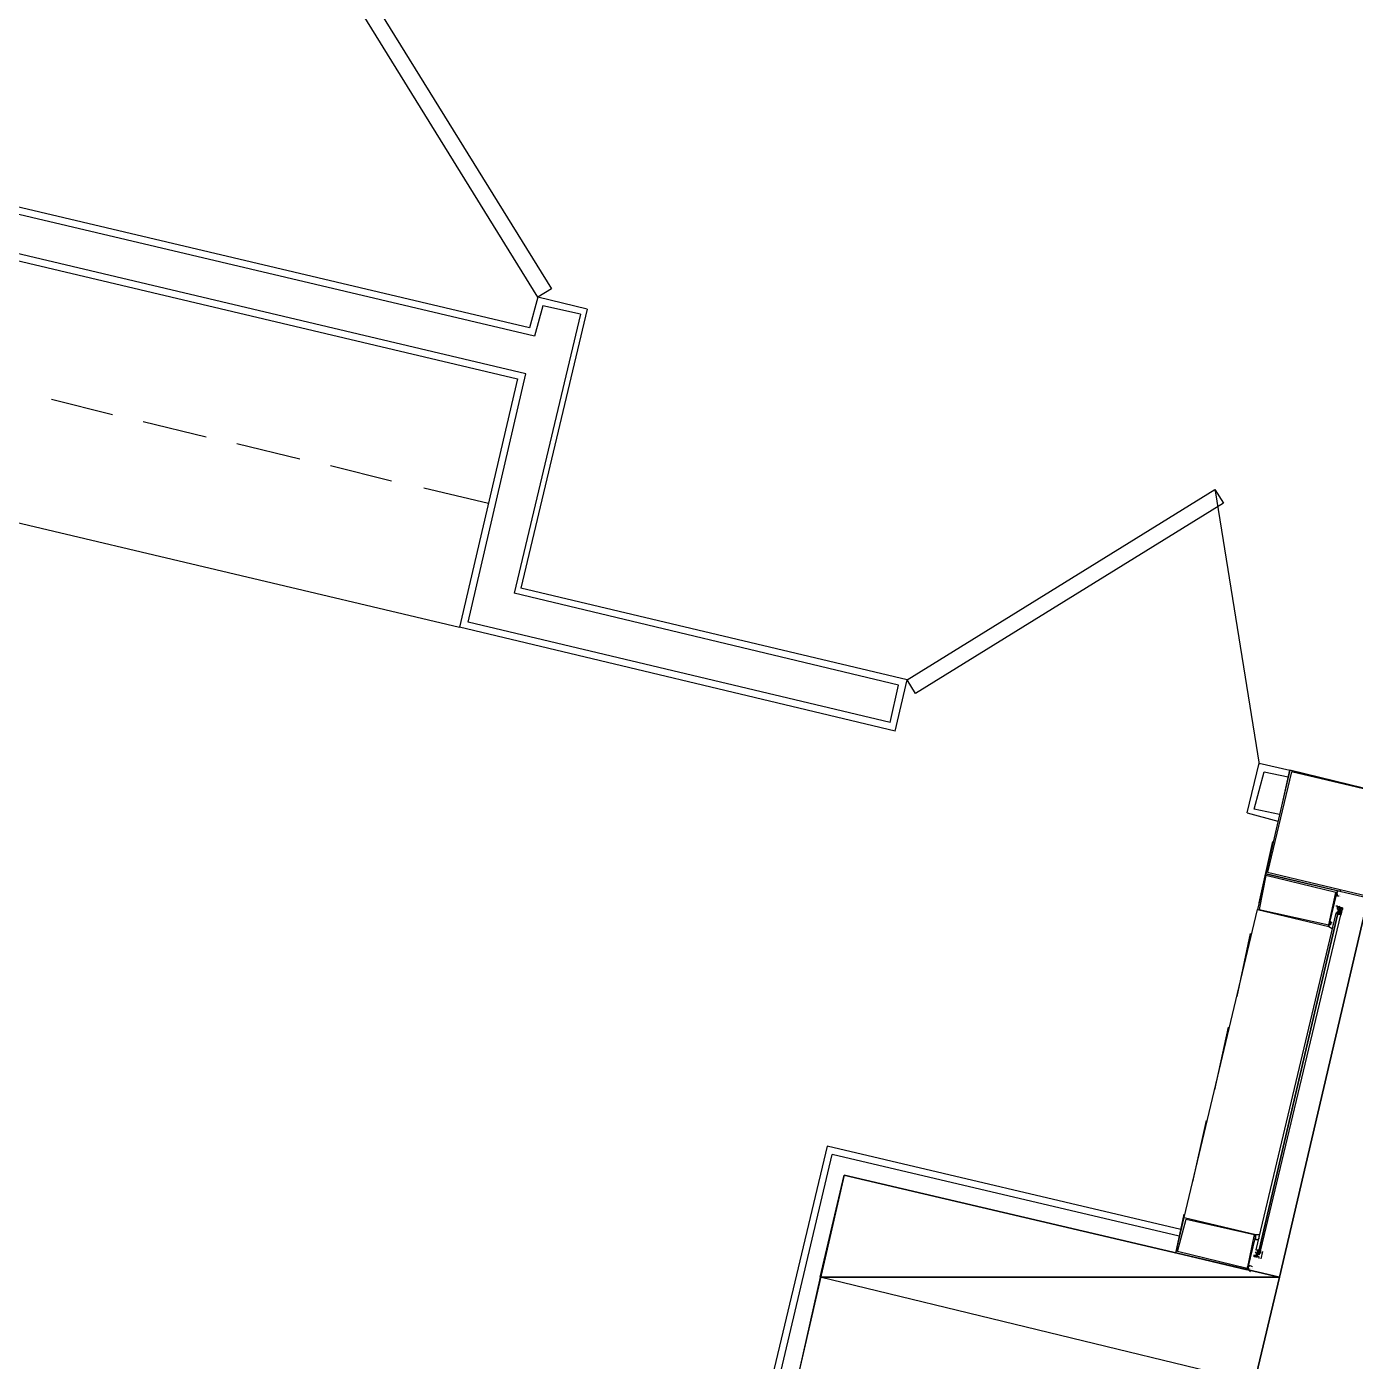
# Model space of a CAD drawing. Header units: feet. Extents: x -84 to 198, y -22 to 181.
# Drawn here: x 114.97 to 125.38, y 91.3 to 101.76 of the extents above; entities that cross this region are included whole.
import ezdxf

# ---------------------------------------------------------------- set-up
doc = ezdxf.new("R2010")
doc.units = ezdxf.units.FT
doc.layers.add('A-LINEA', color=7, linetype='CONTINUOUS')
doc.layers.add('A-MURO-CONCRETO', color=8, linetype='CONTINUOUS')

msp = doc.modelspace()

# ---------------------------------------------------------------- linework, layer by layer
at = {"layer": 'A-LINEA'}
for p, q in [((118.88, 99.0444), (99.2667, 103.6844)), ((99.3067, 103.6178), (118.8133, 99.0044)), ((98.84, 101.6711), (118.36, 97.0578)), ((118.9067, 99.4044), (109.92, 101.5244)), ((118.9733, 99.6444), (118.9067, 99.4044)), ((119.36, 99.5511), (118.9733, 99.6444)), ((119.3067, 99.5111), (118.7867, 97.3244)), ((119.36, 99.5511), (118.84, 97.3644)), ((118.8133, 99.0044), (118.36, 97.0578)), ((118.4267, 97.0978), (118.88, 99.0444)), ((115.16, 98.8444), (115.64, 98.7244)), ((115.88, 98.6711), (116.3733, 98.5511)), ((116.6133, 98.4978), (117.1067, 98.3778)), ((117.3467, 98.3244), (117.8267, 98.2044)), ((118.08, 98.1511), (118.5867, 98.0311)), ((124.6306, 95.9855), (124.2842, 98.1262)), ((121.8, 96.6044), (118.7867, 97.3244)), ((121.8667, 96.6444), (118.84, 97.3644)), ((121.7333, 96.3111), (118.4267, 97.0978)), ((121.7733, 96.2444), (118.36, 97.0578)), ((121.7333, 96.3111), (121.8, 96.6044)), ((121.7733, 96.2444), (121.8667, 96.6444)), ((124.5333, 95.6044), (124.6267, 95.9911)), ((124.5867, 95.6311), (124.6667, 95.9244)), ((124.6267, 95.9911), (124.8667, 95.9378)), ((124.6667, 95.9244), (124.8533, 95.8844)), ((124.8, 95.6311), (124.8667, 95.9378)), ((125.2267, 95.8444), (124.8667, 95.9378)), ((124.5333, 95.6044), (124.7733, 95.5378)), ((124.7867, 95.5911), (124.5867, 95.6311)), ((124.6267, 94.8978), (124.7333, 95.3778)), ((124.7867, 91.9644), (125.48, 94.9378)), ((125.2533, 94.9644), (125.2533, 94.9644)), ((125.2667, 94.9644), (125.2667, 94.9644)), ((125.2667, 94.9511), (125.2667, 94.9511)), ((124.04, 92.4311), (124.6133, 94.8444)), ((125.2267, 94.8178), (125.2267, 94.8178)), ((125.2267, 94.8178), (125.2267, 94.8178)), ((125.2267, 94.8178), (125.2267, 94.8178)), ((125.2267, 94.8178), (125.2267, 94.8178)), ((125.2267, 94.8178), (125.2267, 94.8178)), ((125.2267, 94.8178), (125.2267, 94.8178)), ((125.2267, 94.8178), (125.2267, 94.8178)), ((125.24, 94.8178), (125.2267, 94.8178)), ((125.24, 94.8578), (125.24, 94.8711)), ((125.24, 94.8711), (125.24, 94.8711)), ((125.24, 94.8711), (125.24, 94.8711)), ((125.24, 94.8711), (125.24, 94.8711)), ((125.24, 94.8711), (125.24, 94.8578)), ((125.24, 94.8578), (125.24, 94.8578)), ((125.2533, 94.8578), (125.24, 94.8578)), ((125.2533, 94.8578), (125.24, 94.8578)), ((125.24, 94.8578), (125.24, 94.8578)), ((125.24, 94.8311), (125.24, 94.8311)), ((125.24, 94.8311), (125.24, 94.8311)), ((125.24, 94.8311), (125.24, 94.8311)), ((125.24, 94.8311), (125.24, 94.8311)), ((125.24, 94.8311), (125.24, 94.8311)), ((125.24, 94.8178), (125.24, 94.8311)), ((125.24, 94.8311), (125.24, 94.8311)), ((125.2533, 94.8311), (125.24, 94.8311)), ((125.24, 94.8311), (125.24, 94.8311)), ((125.24, 94.8311), (125.24, 94.8311)), ((125.2533, 94.8311), (125.24, 94.8311)), ((125.24, 94.8311), (125.24, 94.8311)), ((125.24, 94.8311), (125.24, 94.8311)), ((125.24, 94.8311), (125.2533, 94.8178)), ((125.24, 94.8178), (125.24, 94.8178)), ((125.24, 94.8178), (125.24, 94.8178)), ((125.24, 94.8178), (125.24, 94.8178)), ((125.24, 94.8178), (125.24, 94.8178)), ((125.24, 94.8178), (125.24, 94.8178)), ((125.24, 94.8178), (125.24, 94.8178)), ((125.24, 94.8178), (125.24, 94.8178)), ((125.24, 94.8178), (125.24, 94.8044)), ((125.24, 94.8178), (125.24, 94.8178)), ((125.24, 94.8178), (125.24, 94.8178)), ((125.24, 94.8178), (125.24, 94.8178)), ((125.24, 94.8178), (125.24, 94.8178)), ((125.24, 94.8178), (125.24, 94.8178)), ((125.24, 94.8178), (125.24, 94.8178)), ((125.24, 94.8178), (125.24, 94.8178)), ((125.24, 94.8178), (125.24, 94.8178)), ((125.24, 94.8178), (125.24, 94.8178)), ((125.24, 94.8178), (125.24, 94.8178)), ((125.2533, 94.8711), (125.2533, 94.8711)), ((125.2533, 94.8711), (125.2533, 94.8711)), ((125.2533, 94.8578), (125.2533, 94.8711)), ((125.2533, 94.8578), (125.2533, 94.8711)), ((125.2533, 94.8711), (125.2533, 94.8711)), ((125.2533, 94.8711), (125.2533, 94.8578)), ((125.2533, 94.8711), (125.2533, 94.8711)), ((125.2533, 94.8444), (125.2533, 94.8578)), ((125.2533, 94.8578), (125.2533, 94.8578)), ((125.2533, 94.8578), (125.2533, 94.8578)), ((125.2533, 94.8578), (125.2533, 94.8578)), ((125.2533, 94.8578), (125.2533, 94.8578)), ((125.2533, 94.8578), (125.2533, 94.8578)), ((125.2533, 94.8578), (125.2533, 94.8578)), ((125.2533, 94.8578), (125.2533, 94.8578)), ((125.2533, 94.8578), (125.2533, 94.8578)), ((125.2533, 94.8578), (125.2533, 94.8578)), ((125.2533, 94.8578), (125.2533, 94.8578)), ((125.2533, 94.8578), (125.2533, 94.8578)), ((125.2533, 94.8578), (125.2533, 94.8578)), ((125.2533, 94.8578), (125.2533, 94.8578)), ((125.2533, 94.8578), (125.2533, 94.8578)), ((125.2533, 94.8578), (125.2533, 94.8578)), ((125.2533, 94.8578), (125.2533, 94.8578)), ((125.2533, 94.8578), (125.2667, 94.8578)), ((125.2533, 94.8578), (125.2667, 94.8578)), ((125.2533, 94.8444), (125.2533, 94.8444)), ((125.2533, 94.8444), (125.2533, 94.8444)), ((125.2533, 94.8444), (125.2533, 94.8444)), ((125.2533, 94.8444), (125.2533, 94.8444)), ((125.2533, 94.8444), (125.2533, 94.8444)), ((125.2533, 94.8444), (125.2533, 94.8444)), ((125.2533, 94.8444), (125.2533, 94.8444)), ((125.2533, 94.8444), (125.2533, 94.8444)), ((125.2533, 94.8444), (125.2533, 94.8444)), ((125.2533, 94.8444), (125.2533, 94.8444)), ((125.2533, 94.8444), (125.2533, 94.8444)), ((125.2533, 94.8444), (125.2533, 94.8444)), ((125.2533, 94.8444), (125.2533, 94.8444)), ((125.2533, 94.8444), (125.2533, 94.8444)), ((125.2667, 94.8444), (125.2533, 94.8444)), ((125.2533, 94.8444), (125.2533, 94.8444)), ((125.2533, 94.8444), (125.2533, 94.8444)), ((125.2533, 94.8444), (125.2533, 94.8444)), ((125.2533, 94.8444), (125.2533, 94.8444)), ((125.2533, 94.8444), (125.2533, 94.8444)), ((125.2533, 94.8444), (125.2533, 94.8444)), ((125.2533, 94.8444), (125.2533, 94.8444)), ((125.2533, 94.8444), (125.2533, 94.8444)), ((125.2533, 94.8444), (125.2533, 94.8444)), ((125.2533, 94.8311), (125.2533, 94.8311)), ((125.2533, 94.8311), (125.2533, 94.8311)), ((125.2533, 94.8311), (125.2533, 94.8311)), ((125.2533, 94.8311), (125.2533, 94.8311)), ((125.2533, 94.8311), (125.2533, 94.8311)), ((125.2533, 94.8311), (125.2533, 94.8311)), ((125.2533, 94.8311), (125.2533, 94.8311)), ((125.2533, 94.8311), (125.2533, 94.8311)), ((125.2667, 94.8311), (125.2533, 94.8311)), ((125.2533, 94.8311), (125.2533, 94.8311)), ((125.2533, 94.8311), (125.2533, 94.8311)), ((125.2533, 94.8311), (125.2533, 94.8311)), ((125.2533, 94.8311), (125.2533, 94.8311)), ((125.2533, 94.8311), (125.2533, 94.8311)), ((125.2533, 94.8311), (125.2533, 94.8311)), ((125.2533, 94.8311), (125.2533, 94.8311)), ((125.2533, 94.8311), (125.2533, 94.8311)), ((125.2533, 94.8311), (125.2533, 94.8178)), ((125.2533, 94.8311), (125.2533, 94.8311)), ((125.2533, 94.8311), (125.2533, 94.8178)), ((125.2533, 94.8311), (125.2533, 94.8311)), ((125.2533, 94.8311), (125.2667, 94.8311)), ((125.2533, 94.8311), (125.2667, 94.8311)), ((125.2533, 94.8311), (125.2533, 94.8311)), ((125.2533, 94.8311), (125.2533, 94.8311)), ((125.2533, 94.8311), (125.2533, 94.8311)), ((125.2533, 94.8311), (125.2533, 94.8311)), ((125.2533, 94.8311), (125.2533, 94.8311)), ((125.2533, 94.8311), (125.2533, 94.8311)), ((125.2533, 94.8311), (125.2533, 94.8311)), ((125.2533, 94.8311), (125.2533, 94.8311)), ((125.2533, 94.8311), (125.2533, 94.8311)), ((125.2533, 94.8311), (125.2533, 94.8311)), ((125.2533, 94.8311), (125.2533, 94.8311)), ((125.2533, 94.8044), (125.2533, 94.8178)), ((125.2533, 94.8178), (125.2533, 94.8178)), ((125.2533, 94.8178), (125.2533, 94.8178)), ((125.2667, 94.8178), (125.2533, 94.8178)), ((125.2533, 94.8178), (125.2533, 94.8178)), ((125.2533, 94.8178), (125.2533, 94.8178)), ((125.2533, 94.8178), (125.2533, 94.8178)), ((125.2667, 94.8044), (125.2533, 94.8178)), ((125.2533, 94.8178), (125.2533, 94.8178)), ((125.2533, 94.8178), (125.2533, 94.8178)), ((125.2533, 94.8178), (125.2533, 94.8178)), ((125.2533, 94.8178), (125.2533, 94.8178)), ((125.2533, 94.8178), (125.2533, 94.8178)), ((125.2533, 94.8178), (125.2533, 94.8178)), ((125.2533, 94.8178), (125.2533, 94.8178)), ((125.2533, 94.8178), (125.2533, 94.8178)), ((125.2533, 94.8178), (125.2533, 94.8178)), ((125.2667, 94.8178), (125.2533, 94.8178)), ((125.2533, 94.8178), (125.2533, 94.8178)), ((125.2533, 94.8178), (125.2533, 94.8178)), ((125.2667, 94.8178), (125.2533, 94.8178)), ((125.2667, 94.8178), (125.2533, 94.8178)), ((125.2533, 94.8178), (125.2533, 94.8178)), ((125.2533, 94.8178), (125.2533, 94.8178)), ((125.2533, 94.8178), (125.2533, 94.8178)), ((125.2533, 94.8178), (125.2533, 94.8178)), ((125.2533, 94.8178), (125.2533, 94.8178)), ((125.2533, 94.8178), (125.2533, 94.8044)), ((125.2533, 94.8178), (125.2533, 94.8178)), ((125.2533, 94.8178), (125.2533, 94.8178)), ((125.2533, 94.8044), (125.2533, 94.8044)), ((125.2667, 94.8578), (125.2667, 94.8578)), ((125.2667, 94.8578), (125.2667, 94.8578)), ((125.2667, 94.8578), (125.2667, 94.8578)), ((125.2667, 94.8578), (125.2667, 94.8578)), ((125.2667, 94.8578), (125.2667, 94.8578)), ((125.2667, 94.8578), (125.2667, 94.8578)), ((125.2667, 94.8578), (125.2667, 94.8578)), ((125.2667, 94.8578), (125.2667, 94.8578)), ((125.2667, 94.8578), (125.2667, 94.8578)), ((125.2667, 94.8578), (125.2667, 94.8578)), ((125.2667, 94.8578), (125.2667, 94.8578)), ((125.2667, 94.8578), (125.2667, 94.8578)), ((125.2667, 94.8578), (125.2667, 94.8578)), ((125.2667, 94.8578), (125.2667, 94.8578)), ((125.2667, 94.8578), (125.2667, 94.8578)), ((125.2667, 94.8578), (125.2667, 94.8578)), ((125.2667, 94.8578), (125.2667, 94.8578)), ((125.2667, 94.8578), (125.2667, 94.8578)), ((125.2667, 94.8578), (125.2667, 94.8578)), ((125.2667, 94.8578), (125.2667, 94.8578)), ((125.28, 94.8578), (125.2667, 94.8444)), ((125.2667, 94.8578), (125.2667, 94.8578)), ((125.2667, 94.8578), (125.2667, 94.8578)), ((125.2667, 94.8578), (125.2667, 94.8578)), ((125.2667, 94.8578), (125.2667, 94.8578)), ((125.2667, 94.8444), (125.2667, 94.8444)), ((125.2667, 94.8311), (125.2667, 94.8444)), ((125.2667, 94.8444), (125.2667, 94.8444)), ((125.2667, 94.8444), (125.2667, 94.8444)), ((125.2667, 94.8444), (125.2667, 94.8444)), ((125.2667, 94.8444), (125.2667, 94.8444)), ((125.2667, 94.8444), (125.2667, 94.8444)), ((125.2667, 94.8444), (125.2667, 94.8444)), ((125.2667, 94.8444), (125.2667, 94.8444)), ((125.2667, 94.8444), (125.2667, 94.8444)), ((125.2667, 94.8444), (125.2667, 94.8444)), ((125.2667, 94.8444), (125.2667, 94.8444)), ((125.2667, 94.8444), (125.2667, 94.8444)), ((125.2667, 94.8444), (125.2667, 94.8444)), ((125.2667, 94.8444), (125.2667, 94.8444)), ((125.2667, 94.8444), (125.2667, 94.8444)), ((125.2667, 94.8444), (125.2667, 94.8444)), ((125.2667, 94.8444), (125.2667, 94.8444)), ((125.2667, 94.8444), (125.2667, 94.8444)), ((125.2667, 94.8444), (125.2667, 94.8444)), ((125.2667, 94.8444), (125.2667, 94.8444)), ((125.2667, 94.8444), (125.2667, 94.8444)), ((125.2667, 94.8444), (125.2667, 94.8444)), ((125.2667, 94.8444), (125.2667, 94.8444)), ((125.2667, 94.8311), (125.2667, 94.8311)), ((125.2667, 94.8311), (125.2667, 94.8311)), ((125.2667, 94.8311), (125.2667, 94.8311)), ((125.2667, 94.8311), (125.2667, 94.8311)), ((125.2667, 94.8311), (125.2667, 94.8311)), ((125.2667, 94.8311), (125.2667, 94.8311)), ((125.2667, 94.8311), (125.2667, 94.8178)), ((125.2667, 94.8311), (125.2667, 94.8311)), ((125.2667, 94.8311), (125.2667, 94.8311)), ((125.2667, 94.8311), (125.2667, 94.8311)), ((125.2667, 94.8178), (125.2667, 94.8311)), ((125.2667, 94.8311), (125.2667, 94.8311)), ((125.2667, 94.8311), (125.2667, 94.8311)), ((125.2667, 94.8311), (125.2667, 94.8311)), ((125.2667, 94.8311), (125.2667, 94.8311)), ((125.2667, 94.8311), (125.2667, 94.8311)), ((125.2667, 94.8311), (125.2667, 94.8311)), ((125.2667, 94.8311), (125.2667, 94.8311)), ((125.2667, 94.8311), (125.2667, 94.8311)), ((125.2667, 94.8311), (125.2667, 94.8311)), ((125.2667, 94.8311), (125.2667, 94.8311)), ((125.2667, 94.8311), (125.2667, 94.8311)), ((125.2667, 94.8311), (125.2667, 94.8311)), ((125.2667, 94.8178), (125.2667, 94.8178)), ((125.2667, 94.8178), (125.2667, 94.8178)), ((125.2667, 94.8178), (125.2667, 94.8178)), ((125.2667, 94.8178), (125.2667, 94.8178)), ((125.2667, 94.8178), (125.2667, 94.8178)), ((125.2667, 94.8178), (125.2667, 94.8178)), ((125.2667, 94.8178), (125.2667, 94.8178)), ((125.2667, 94.8178), (125.2667, 94.8178)), ((125.2667, 94.8178), (125.2667, 94.8178)), ((125.2667, 94.8178), (125.2667, 94.8178)), ((125.2667, 94.8178), (125.2667, 94.8178)), ((125.2667, 94.8178), (125.2667, 94.8178)), ((125.2667, 94.8178), (125.2667, 94.8178)), ((125.2667, 94.8178), (125.2667, 94.8044)), ((125.2667, 94.8044), (125.2667, 94.8044)), ((125.2667, 94.8044), (125.2667, 94.8044)), ((125.2805, 94.8581), (125.2672, 94.8017)), ((125.28, 94.8578), (125.28, 94.8578)), ((125.28, 94.8578), (125.28, 94.8578)), ((125.28, 94.8578), (125.28, 94.8578)), ((125.28, 94.8578), (125.28, 94.8444)), ((125.28, 94.8578), (125.28, 94.8578)), ((125.28, 94.8578), (125.28, 94.8578)), ((125.28, 94.8578), (125.28, 94.8578)), ((125.2, 94.7244), (125.2, 94.7244)), ((125.2, 94.7244), (125.2, 94.7244)), ((124.4533, 94.1644), (124.56, 94.6578)), ((124.28, 93.4311), (124.3867, 93.9244)), ((124.1067, 92.7111), (124.2133, 93.1911)), ((121.24, 92.9911), (120.8, 91.1378)), ((124.0133, 92.3378), (121.24, 92.9911)), ((120.8667, 91.1778), (121.28, 92.9244)), ((124, 92.2844), (121.28, 92.9244)), ((123.9733, 92.1511), (124.04, 92.4578)), ((124.6, 92.1778), (124.6, 92.1778)), ((124.6, 92.1778), (124.6, 92.1778)), ((124.6, 92.1778), (124.6, 92.1778)), ((124.6, 92.1778), (124.6, 92.1778)), ((124.6, 92.1778), (124.6, 92.1778)), ((124.6, 92.1778), (124.6, 92.1778)), ((124.6133, 92.1778), (124.6133, 92.1778)), ((124.6133, 92.1778), (124.6133, 92.1778)), ((124.6133, 92.1778), (124.6133, 92.1778)), ((124.6133, 92.1778), (124.6133, 92.1778)), ((124.6133, 92.1778), (124.6133, 92.1778)), ((124.6133, 92.1778), (124.6133, 92.1778)), ((124.6133, 92.1778), (124.6133, 92.1778)), ((124.6133, 92.1778), (124.6133, 92.1778)), ((124.6133, 92.1778), (124.6133, 92.1778)), ((124.6133, 92.1778), (124.6133, 92.1778)), ((124.6133, 92.1778), (124.6133, 92.1778)), ((124.6133, 92.1778), (124.6133, 92.1778)), ((124.6133, 92.1778), (124.6133, 92.1778)), ((124.6133, 92.1778), (124.6133, 92.1778)), ((124.6133, 92.1778), (124.6133, 92.1778)), ((124.6133, 92.1778), (124.6133, 92.1644)), ((124.6133, 92.1644), (124.6133, 92.1644)), ((124.6133, 92.1644), (124.6133, 92.1644)), ((124.6133, 92.1644), (124.6133, 92.1644)), ((124.6133, 92.1644), (124.6133, 92.1644)), ((124.6133, 92.1644), (124.6133, 92.1644)), ((124.6133, 92.1644), (124.6133, 92.1644)), ((124.6133, 92.1644), (124.6133, 92.1644)), ((124.6133, 92.1644), (124.6133, 92.1644)), ((124.6133, 92.1644), (124.6133, 92.1644)), ((124.6133, 92.1644), (124.6133, 92.1644)), ((124.6133, 92.1644), (124.6133, 92.1644)), ((124.6133, 92.1644), (124.6133, 92.1644)), ((124.6267, 92.1644), (124.6133, 92.1644)), ((124.6133, 92.1511), (124.6133, 92.1644)), ((124.6133, 92.1644), (124.6133, 92.1644)), ((124.6133, 92.1644), (124.6133, 92.1644)), ((124.6267, 92.1644), (124.6133, 92.1644)), ((124.6267, 92.1644), (124.6133, 92.1511)), ((124.6133, 92.1644), (124.6133, 92.1644)), ((124.6133, 92.1644), (124.6133, 92.1644)), ((124.6133, 92.1644), (124.6133, 92.1644)), ((124.6133, 92.1644), (124.6133, 92.1644)), ((124.6133, 92.1644), (124.6133, 92.1644)), ((124.6133, 92.1644), (124.6133, 92.1511)), ((124.6133, 92.1644), (124.6267, 92.1644)), ((124.6133, 92.1644), (124.6133, 92.1644)), ((124.6133, 92.1644), (124.6133, 92.1644)), ((124.6133, 92.1644), (124.6133, 92.1644)), ((124.6133, 92.1644), (124.6133, 92.1644)), ((124.6133, 92.1511), (124.6133, 92.1644)), ((124.6267, 92.1778), (124.6267, 92.1778)), ((124.6267, 92.1778), (124.6267, 92.1778)), ((124.6267, 92.1778), (124.6267, 92.1778)), ((124.6267, 92.1778), (124.6267, 92.1778)), ((124.6267, 92.1778), (124.6267, 92.1778)), ((124.6267, 92.1778), (124.6267, 92.1778)), ((124.6267, 92.1778), (124.6267, 92.1644)), ((124.6267, 92.1778), (124.6267, 92.1778)), ((124.6267, 92.1778), (124.6267, 92.1778)), ((124.6267, 92.1778), (124.6267, 92.1644)), ((124.6267, 92.1778), (124.6267, 92.1778)), ((124.6267, 92.1778), (124.6267, 92.1778)), ((124.6267, 92.1778), (124.6267, 92.1778)), ((124.6267, 92.1644), (124.6267, 92.1644)), ((124.6267, 92.1644), (124.6267, 92.1644)), ((124.64, 92.1644), (124.6267, 92.1644)), ((124.64, 92.1644), (124.6267, 92.1644)), ((124.6267, 92.1511), (124.6267, 92.1644)), ((124.6267, 92.1644), (124.6267, 92.1644)), ((124.6267, 92.1644), (124.6267, 92.1644)), ((124.64, 92.1644), (124.6267, 92.1644)), ((124.6267, 92.1644), (124.6267, 92.1644)), ((124.6267, 92.1644), (124.6267, 92.1644)), ((124.6267, 92.1644), (124.6267, 92.1644)), ((124.6267, 92.1644), (124.6267, 92.1644)), ((124.6267, 92.1644), (124.6267, 92.1644)), ((124.6267, 92.1644), (124.6267, 92.1644)), ((124.6267, 92.1644), (124.6267, 92.1644)), ((124.6267, 92.1644), (124.6267, 92.1644)), ((124.6267, 92.1644), (124.6267, 92.1644)), ((124.6267, 92.1644), (124.6267, 92.1644)), ((124.6267, 92.1644), (124.6267, 92.1644)), ((124.6267, 92.1644), (124.6267, 92.1511)), ((124.64, 92.1644), (124.6267, 92.1644)), ((124.6267, 92.1644), (124.6267, 92.1644)), ((124.6267, 92.1644), (124.6267, 92.1644)), ((124.6267, 92.1644), (124.64, 92.1644)), ((124.6267, 92.1644), (124.6267, 92.1644)), ((124.6267, 92.1644), (124.64, 92.1644)), ((124.64, 92.1511), (124.64, 92.1644)), ((124.64, 92.1644), (124.64, 92.1644)), ((124.64, 92.1644), (124.64, 92.1644)), ((124.64, 92.1644), (124.64, 92.1644)), ((124.64, 92.1644), (124.64, 92.1644)), ((124.64, 92.1644), (124.64, 92.1644)), ((124.64, 92.1644), (124.64, 92.1644)), ((124.64, 92.1644), (124.64, 92.1644)), ((124.64, 92.1644), (124.64, 92.1644)), ((124.64, 92.1644), (124.64, 92.1644)), ((124.64, 92.1644), (124.64, 92.1644)), ((124.64, 92.1644), (124.64, 92.1644)), ((124.64, 92.1644), (124.64, 92.1644)), ((124.64, 92.1644), (124.64, 92.1644)), ((124.64, 92.1644), (124.64, 92.1644)), ((124.64, 92.1644), (124.64, 92.1644)), ((124.64, 92.1644), (124.64, 92.1644)), ((124.64, 92.1644), (124.64, 92.1644)), ((124.64, 92.1644), (124.64, 92.1644)), ((124.64, 92.1644), (124.64, 92.1644)), ((124.6539, 92.1648), (124.6405, 92.1084)), ((124.5867, 92.1378), (124.5867, 92.1244)), ((124.5867, 92.1378), (124.5867, 92.1378)), ((124.5867, 92.1378), (124.5867, 92.1378)), ((124.5867, 92.1244), (124.5867, 92.1244)), ((124.6, 92.1244), (124.6, 92.1378)), ((124.6, 92.1378), (124.6, 92.1378)), ((124.6, 92.1378), (124.6, 92.1378)), ((124.6, 92.1378), (124.6, 92.1378)), ((124.6, 92.1378), (124.6, 92.1378)), ((124.6, 92.1378), (124.6, 92.1378)), ((124.6, 92.1378), (124.6, 92.1378)), ((124.6133, 92.1378), (124.6, 92.1378)), ((124.6, 92.1244), (124.6, 92.1378)), ((124.6, 92.1378), (124.6, 92.1378)), ((124.6, 92.1244), (124.6, 92.1378)), ((124.6, 92.1378), (124.6, 92.1244)), ((124.6, 92.1378), (124.6, 92.1244)), ((124.6, 92.1378), (124.6, 92.1244)), ((124.6, 92.1378), (124.6, 92.1378)), ((124.6, 92.1378), (124.6, 92.1378)), ((124.6, 92.1378), (124.6133, 92.1378)), ((124.6, 92.1378), (124.6133, 92.1378)), ((124.6, 92.1244), (124.6133, 92.1244)), ((124.6, 92.1244), (124.6, 92.1244)), ((124.6, 92.1244), (124.6, 92.1244)), ((124.6, 92.1244), (124.6, 92.1244)), ((124.6, 92.1244), (124.6, 92.1244)), ((124.6, 92.1244), (124.6, 92.1244)), ((124.6, 92.1244), (124.6, 92.1244)), ((124.6, 92.1244), (124.6, 92.1244)), ((124.6133, 92.1378), (124.6133, 92.1511)), ((124.6133, 92.1511), (124.6133, 92.1511)), ((124.6133, 92.1511), (124.6133, 92.1511)), ((124.6133, 92.1511), (124.6133, 92.1511)), ((124.6133, 92.1511), (124.6133, 92.1511)), ((124.6267, 92.1511), (124.6133, 92.1511)), ((124.6133, 92.1511), (124.6133, 92.1511)), ((124.6133, 92.1511), (124.6133, 92.1511)), ((124.6133, 92.1511), (124.6133, 92.1511)), ((124.6133, 92.1511), (124.6133, 92.1511)), ((124.6133, 92.1511), (124.6133, 92.1511)), ((124.6133, 92.1511), (124.6133, 92.1511)), ((124.6133, 92.1511), (124.6267, 92.1511)), ((124.6133, 92.1511), (124.6133, 92.1511)), ((124.6133, 92.1511), (124.6267, 92.1511)), ((124.6133, 92.1378), (124.6133, 92.1378)), ((124.6267, 92.1378), (124.6133, 92.1378)), ((124.6133, 92.1378), (124.6133, 92.1378)), ((124.6133, 92.1244), (124.6133, 92.1378)), ((124.6133, 92.1378), (124.6133, 92.1378)), ((124.6133, 92.1378), (124.6133, 92.1378)), ((124.6267, 92.1378), (124.6133, 92.1378)), ((124.6133, 92.1378), (124.6133, 92.1378)), ((124.6133, 92.1378), (124.6133, 92.1378)), ((124.6133, 92.1378), (124.6133, 92.1378)), ((124.6133, 92.1378), (124.6133, 92.1378)), ((124.6133, 92.1378), (124.6133, 92.1378)), ((124.6133, 92.1378), (124.6133, 92.1378)), ((124.6133, 92.1378), (124.6133, 92.1378)), ((124.6133, 92.1378), (124.6133, 92.1378)), ((124.6133, 92.1378), (124.6133, 92.1378)), ((124.6133, 92.1378), (124.6133, 92.1378)), ((124.6133, 92.1378), (124.6133, 92.1378)), ((124.6133, 92.1378), (124.6133, 92.1378)), ((124.6133, 92.1378), (124.6133, 92.1378)), ((124.6133, 92.1378), (124.6133, 92.1378)), ((124.6133, 92.1378), (124.6133, 92.1378)), ((124.6133, 92.1378), (124.6133, 92.1378)), ((124.6133, 92.1244), (124.6133, 92.1378)), ((124.6133, 92.1378), (124.6133, 92.1378)), ((124.6133, 92.1244), (124.6133, 92.1244)), ((124.6133, 92.1244), (124.6133, 92.1244)), ((124.6133, 92.1244), (124.6133, 92.1244)), ((124.6133, 92.1244), (124.6133, 92.1244)), ((124.6133, 92.1244), (124.6133, 92.1244)), ((124.6133, 92.1244), (124.6133, 92.1244)), ((124.6133, 92.1244), (124.6133, 92.1244)), ((124.6133, 92.1244), (124.6133, 92.1244)), ((124.6133, 92.1244), (124.6133, 92.1244)), ((124.6133, 92.1244), (124.6133, 92.1244)), ((124.6133, 92.1244), (124.6133, 92.1244)), ((124.6133, 92.1244), (124.6133, 92.1244)), ((124.6133, 92.1244), (124.6133, 92.1244)), ((124.6133, 92.1244), (124.6133, 92.1244)), ((124.6133, 92.1244), (124.6133, 92.1244)), ((124.6133, 92.1244), (124.6133, 92.1244)), ((124.6133, 92.1244), (124.6133, 92.1244)), ((124.6133, 92.1244), (124.6133, 92.1244)), ((124.6133, 92.1244), (124.6133, 92.1244)), ((124.6267, 92.1511), (124.6267, 92.1511)), ((124.6267, 92.1511), (124.6267, 92.1511)), ((124.6267, 92.1511), (124.6267, 92.1511)), ((124.6267, 92.1511), (124.6267, 92.1511)), ((124.6267, 92.1511), (124.6267, 92.1511)), ((124.6267, 92.1511), (124.6267, 92.1511)), ((124.6267, 92.1511), (124.6267, 92.1511)), ((124.6267, 92.1511), (124.6267, 92.1511)), ((124.6267, 92.1511), (124.6267, 92.1511)), ((124.6267, 92.1511), (124.6267, 92.1511)), ((124.64, 92.1511), (124.6267, 92.1511)), ((124.6267, 92.1511), (124.6267, 92.1511)), ((124.6267, 92.1378), (124.6267, 92.1511)), ((124.6267, 92.1511), (124.6267, 92.1511)), ((124.64, 92.1511), (124.6267, 92.1511)), ((124.6267, 92.1511), (124.6267, 92.1511)), ((124.6267, 92.1511), (124.6267, 92.1511)), ((124.64, 92.1511), (124.6267, 92.1511)), ((124.6267, 92.1511), (124.6267, 92.1511)), ((124.6267, 92.1511), (124.6267, 92.1511)), ((124.6267, 92.1511), (124.6267, 92.1511)), ((124.6267, 92.1511), (124.6267, 92.1511)), ((124.6267, 92.1511), (124.6267, 92.1511)), ((124.6267, 92.1511), (124.6267, 92.1511)), ((124.6267, 92.1511), (124.6267, 92.1511)), ((124.6267, 92.1511), (124.6267, 92.1511)), ((124.6267, 92.1511), (124.6267, 92.1511)), ((124.6267, 92.1511), (124.6267, 92.1511)), ((124.6267, 92.1511), (124.6267, 92.1378)), ((124.6267, 92.1511), (124.6267, 92.1378)), ((124.6267, 92.1511), (124.6267, 92.1378)), ((124.6267, 92.1378), (124.6267, 92.1378)), ((124.6267, 92.1378), (124.6267, 92.1378)), ((124.6267, 92.1378), (124.6267, 92.1378)), ((124.6267, 92.1378), (124.6267, 92.1378)), ((124.6267, 92.1378), (124.6267, 92.1378)), ((124.6267, 92.1378), (124.6267, 92.1378)), ((124.6267, 92.1378), (124.6267, 92.1378)), ((124.6267, 92.1378), (124.6267, 92.1378)), ((124.6267, 92.1378), (124.6267, 92.1378)), ((124.6267, 92.1378), (124.6267, 92.1378)), ((124.6267, 92.1378), (124.6267, 92.1378)), ((124.6267, 92.1378), (124.6267, 92.1378)), ((124.6267, 92.1378), (124.6267, 92.1378)), ((124.6267, 92.1378), (124.6267, 92.1378)), ((124.6267, 92.1378), (124.6267, 92.1378)), ((124.6267, 92.1378), (124.6267, 92.1378)), ((124.6267, 92.1378), (124.6267, 92.1378)), ((124.6267, 92.1378), (124.6267, 92.1378)), ((124.6267, 92.1378), (124.6267, 92.1378)), ((124.6267, 92.1378), (124.6267, 92.1378)), ((124.6267, 92.1378), (124.6267, 92.1378)), ((124.6267, 92.1378), (124.6267, 92.1378)), ((124.6267, 92.1378), (124.6267, 92.1378)), ((124.6267, 92.1244), (124.6267, 92.1244)), ((124.6267, 92.1244), (124.6267, 92.1244)), ((124.6267, 92.1244), (124.6267, 92.1244)), ((124.6267, 92.1244), (124.6267, 92.1244)), ((124.6267, 92.1244), (124.6267, 92.1244)), ((124.6267, 92.1244), (124.6267, 92.1244)), ((124.6267, 92.1244), (124.6267, 92.1244)), ((124.6267, 92.1244), (124.6267, 92.1244)), ((124.6267, 92.1244), (124.6267, 92.1244)), ((124.6267, 92.1244), (124.6267, 92.1244)), ((124.6267, 92.1244), (124.6267, 92.1244)), ((124.6267, 92.1244), (124.6267, 92.1244)), ((124.6267, 92.1244), (124.6267, 92.1244)), ((124.6267, 92.1244), (124.6267, 92.1244)), ((124.6267, 92.1244), (124.6267, 92.1244)), ((124.6267, 92.1244), (124.6267, 92.1244)), ((124.6267, 92.1111), (124.6267, 92.1244)), ((124.6267, 92.1111), (124.6267, 92.1111)), ((124.64, 92.1511), (124.64, 92.1511)), ((124.64, 92.1511), (124.64, 92.1511)), ((124.64, 92.1511), (124.64, 92.1511)), ((124.64, 92.1511), (124.64, 92.1511)), ((124.56, 92.0311), (124.56, 92.0311)), ((124.5733, 92.0311), (124.5733, 92.0311))]:
    msp.add_line(p, q, dxfattribs=at)
for points in [[(118.9733, 99.6444), (117.48, 102.0578), (117.5867, 102.1244), (119.08, 99.7111), (118.9733, 99.6444)], [(119.3067, 99.5111), (119.0133, 99.5778), (118.9467, 99.3378), (109.8533, 101.4844)], [(137.56, 101.5111), (135.7467, 97.9511), (132.9467, 93.1644), (129.2133, 94.0444), (125.48, 94.9378), (124.7867, 91.9644), (124.4, 90.3378), (124.08, 90.4178), (123.04, 90.6578), (121.7867, 90.9511), (118.2, 75.6978), (129.9467, 72.9244)], [(121.8667, 96.6444), (124.28, 98.1378), (124.3467, 98.0311), (121.9333, 96.5378), (121.8667, 96.6444)], [(124.68, 95.1244), (125.48, 94.9378), (125.68, 95.7378), (124.8667, 95.9378), (124.68, 95.1244)], [(124.6933, 95.1378), (125.48, 94.9511), (125.6667, 95.7378), (124.88, 95.9244), (124.6933, 95.1378)], [(124.68, 95.1244), (124.6133, 94.8444), (125.1733, 94.7111), (125.24, 94.9911), (124.68, 95.1244)], [(124.68, 95.1111), (124.6267, 94.8444), (125.1733, 94.7244), (125.2267, 94.9778), (124.68, 95.1111)], [(125.2533, 94.9511), (125.2533, 94.9511), (125.2533, 94.9511), (125.24, 94.9511), (125.24, 94.9511), (125.24, 94.9644), (125.24, 94.9644), (125.2267, 94.9778), (125.2267, 94.9644), (125.2267, 94.9644), (125.2267, 94.9778), (125.2267, 94.9778), (125.24, 94.9778), (125.24, 94.9778), (125.24, 94.9778), (125.24, 94.9778), (125.24, 94.9778), (125.24, 94.9911), (125.24, 94.9911), (125.2667, 94.9911), (125.2667, 94.9911)], [(125.2667, 94.9778), (125.2667, 94.9778), (125.2667, 94.9778)], [(124.6133, 92.1778), (124.6267, 92.1778), (125.24, 94.8044), (125.24, 94.8178), (125.2267, 94.8178), (124.6, 92.1778), (124.6133, 92.1778)], [(124.64, 92.1778), (125.2667, 94.8044), (125.2533, 94.8178), (125.24, 94.8044), (124.6267, 92.1778), (124.64, 92.1644), (124.64, 92.1778)], [(125.28, 94.8578), (125.2667, 94.8578), (125.2533, 94.8711), (125.2533, 94.8578), (125.24, 94.8711), (125.2267, 94.8711)], [(125.2533, 94.8178), (125.24, 94.8178), (125.2267, 94.8178)], [(125.2267, 94.8178), (125.24, 94.8178), (125.24, 94.8044), (125.2533, 94.8178), (125.2667, 94.8044)], [(125.2299, 94.8181), (125.2529, 94.8337), (125.238, 94.8572)], [(125.2667, 94.8444), (125.2533, 94.8578), (125.24, 94.8578)], [(125.2667, 94.8578), (125.2667, 94.8578), (125.2533, 94.8578), (125.2533, 94.8578)], [(125.2667, 94.8444), (125.2533, 94.8444), (125.2533, 94.8311)], [(125.2533, 94.8311), (125.2533, 94.8178), (125.2533, 94.8311)], [(125.2667, 94.8578), (125.2667, 94.8444), (125.2667, 94.8578)], [(125.2, 94.7378), (125.2, 94.7378), (125.2, 94.7378), (125.1867, 94.7511), (125.1867, 94.7511), (125.1867, 94.7244), (125.1867, 94.7244), (125.1733, 94.7244), (125.1733, 94.7244), (125.1733, 94.7244), (125.1733, 94.7244), (125.1733, 94.7244), (125.1733, 94.7111), (125.1733, 94.7111), (125.1733, 94.7244), (125.1733, 94.7111), (125.1733, 94.7111), (125.1733, 94.7111), (125.1733, 94.7111), (125.2, 94.6978), (125.2, 94.6978), (125.2, 94.6978)], [(125.2, 94.7111), (125.2, 94.7111), (125.2, 94.7111)], [(124.4, 90.3378), (124.7867, 91.9644), (121.3733, 92.7644), (121, 91.1378), (124.4, 90.3378)], [(123.9733, 92.1511), (124.04, 92.4311), (124.6, 92.2978), (124.5333, 92.0178), (123.9733, 92.1511)], [(123.9867, 92.1644), (124.0533, 92.4178), (124.5867, 92.2978), (124.5333, 92.0311), (123.9867, 92.1644)], [(124.5867, 92.2844), (124.6, 92.2978), (124.6, 92.2978), (124.6, 92.2978), (124.6, 92.2978), (124.6, 92.2978), (124.6133, 92.2978), (124.6133, 92.2978), (124.6267, 92.2978), (124.6267, 92.2978), (124.6267, 92.2978)], [(124.6267, 92.2711), (124.6267, 92.2711), (124.6133, 92.2578), (124.6133, 92.2578), (124.6, 92.2578), (124.6, 92.2578), (124.6, 92.2844), (124.6, 92.2844), (124.6, 92.2844), (124.6, 92.2844), (124.6, 92.2844), (124.6, 92.2844), (124.5867, 92.2844)], [(124.6267, 92.2711), (124.6267, 92.2844), (124.6267, 92.2844), (124.6267, 92.2844)], [(124.5888, 92.125), (124.6127, 92.1393), (124.5991, 92.1636)], [(124.6, 92.1778), (124.6133, 92.1778), (124.6267, 92.1778), (124.64, 92.1644), (124.64, 92.1778)], [(124.5733, 92.0444), (124.5733, 92.0444), (124.5733, 92.0444), (124.5733, 92.0444), (124.5467, 92.0578), (124.5467, 92.0578), (124.5467, 92.0444), (124.5467, 92.0444), (124.5333, 92.0444), (124.5467, 92.0444), (124.5333, 92.0444), (124.5333, 92.0311), (124.5333, 92.0311), (124.5333, 92.0311), (124.5333, 92.0311), (124.5333, 92.0311), (124.5467, 92.0311), (124.5467, 92.0311), (124.5467, 92.0178), (124.5467, 92.0178), (124.56, 92.0044), (124.56, 92.0044)], [(124.6267, 92.1244), (124.6133, 92.1244), (124.6, 92.1244), (124.5867, 92.1244), (124.5867, 92.1378)], [(124.6267, 92.1378), (124.6267, 92.1378), (124.6133, 92.1378)], [(124.6267, 92.1244), (124.6267, 92.1244), (124.6133, 92.1244)], [(124.56, 92.0178), (124.56, 92.0178), (124.56, 92.0178)]]:
    msp.add_lwpolyline(points, dxfattribs=at)
for points in [[(125.24, 94.9778), (125.2267, 94.9778), (125.2267, 94.9778), (125.24, 94.9778)], [(125.1733, 94.7244), (125.1733, 94.7244), (125.1733, 94.7244), (125.1733, 94.7244)], [(124.6, 92.2844), (124.6, 92.2844), (124.6, 92.2844), (124.6, 92.2844)], [(124.5467, 92.0311), (124.5333, 92.0311), (124.5333, 92.0311), (124.5467, 92.0311)]]:
    msp.add_lwpolyline(points, close=True, dxfattribs=at)
at = {"layer": 'A-MURO-CONCRETO'}
for points in [[(121.3733, 92.7644), (124.7867, 91.9644), (121.1867, 91.9644), (121.3733, 92.7644), (121.3733, 92.7644)], [(121.1867, 91.9644), (121, 91.1378), (124.5867, 91.1378), (121.1867, 91.9644)], [(121.1867, 91.9644), (124.7867, 91.9644), (124.5867, 91.1378), (121.1867, 91.9644), (121.1867, 91.9644)]]:
    msp.add_lwpolyline(points, dxfattribs=at)

doc.saveas('drawing.dxf')
